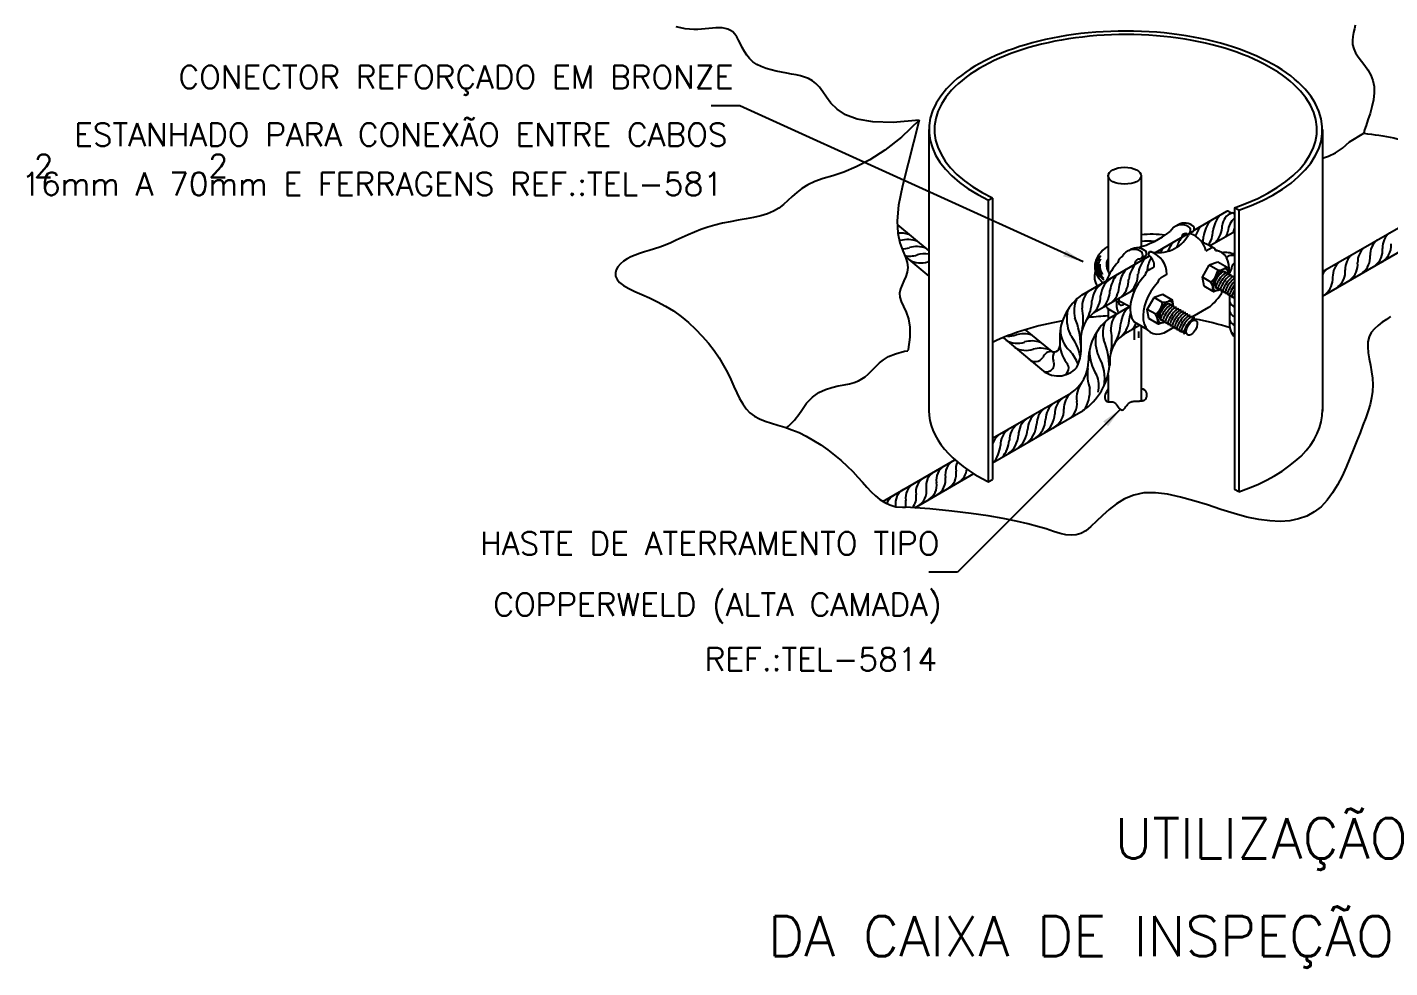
# Model space of a CAD drawing. Header units: millimetres. Extents: x -4972.4 to -4953.6, y -4734.8 to -4717.8.
# Drawn here: x -4971.75 to -4959.9, y -4734.82 to -4726.63 of the extents above; entities that cross this region are included whole.
import ezdxf
from ezdxf.enums import TextEntityAlignment as Align

# ---------------------------------------------------------------- set-up
doc = ezdxf.new("R2010")
doc.units = ezdxf.units.MM
doc.header["$LTSCALE"] = 10
doc.layers.add('Termotécnica', color=7, linetype='Continuous')
doc.styles.add('r140', font='romans.shx')
doc.styles.add('r80', font='romans.shx')

msp = doc.modelspace()

# ---------------------------------------------------------------- linework, layer by layer
at = {"layer": 'Termotécnica', "color": 2}
for p, q in [((-4965.548, -4727.317), (-4965.798, -4727.317)), ((-4962.562, -4728.674), (-4965.548, -4727.317)), ((-4963.905, -4727.524), (-4963.905, -4729.975)), ((-4960.482, -4727.524), (-4960.482, -4729.975)), ((-4960.482, -4728.759), (-4958.791, -4727.783)), ((-4962.346, -4727.921), (-4962.346, -4728.757)), ((-4962.059, -4727.921), (-4962.059, -4728.543)), ((-4963.905, -4728.188), (-4963.905, -4729.972)), ((-4963.388, -4728.139), (-4963.351, -4728.118)), ((-4963.388, -4728.139), (-4963.388, -4730.588)), ((-4963.351, -4728.119), (-4963.351, -4730.567)), ((-4960.482, -4728.972), (-4958.999, -4728.116)), ((-4961.597, -4728.398), (-4961.313, -4728.234)), ((-4961.246, -4728.205), (-4961.246, -4730.655)), ((-4961.209, -4728.226), (-4961.246, -4728.205)), ((-4961.209, -4728.226), (-4961.209, -4730.677)), ((-4964.178, -4728.353), (-4963.905, -4728.578)), ((-4961.464, -4728.535), (-4961.246, -4728.409)), ((-4961.934, -4728.593), (-4961.657, -4728.433)), ((-4964.113, -4728.624), (-4963.905, -4728.798)), ((-4962.57, -4728.96), (-4961.987, -4728.623)), ((-4961.526, -4728.808), (-4961.466, -4728.703)), ((-4961.391, -4728.677), (-4961.466, -4728.703)), ((-4961.392, -4728.746), (-4961.466, -4728.703)), ((-4961.311, -4728.723), (-4961.391, -4728.677)), ((-4961.331, -4728.76), (-4961.333, -4728.777)), ((-4961.331, -4728.76), (-4961.333, -4728.777)), ((-4961.311, -4728.77), (-4961.313, -4728.788)), ((-4961.296, -4728.78), (-4961.305, -4728.731)), ((-4961.291, -4728.782), (-4961.294, -4728.8)), ((-4962.444, -4729.101), (-4962.106, -4728.905)), ((-4961.452, -4728.85), (-4961.526, -4728.808)), ((-4961.511, -4728.886), (-4961.526, -4728.808)), ((-4961.432, -4728.932), (-4961.511, -4728.886)), ((-4961.415, -4728.888), (-4961.407, -4728.883)), ((-4961.415, -4728.888), (-4961.407, -4728.883)), ((-4961.405, -4728.905), (-4961.387, -4728.894)), ((-4961.271, -4728.793), (-4961.273, -4728.809)), ((-4961.25, -4728.805), (-4961.252, -4728.821)), ((-4962.153, -4729.066), (-4962.254, -4729.013)), ((-4962.006, -4729.089), (-4961.946, -4728.984)), ((-4961.87, -4728.958), (-4961.946, -4728.984)), ((-4961.872, -4729.027), (-4961.946, -4728.984)), ((-4961.791, -4729.004), (-4961.87, -4728.958)), ((-4961.776, -4729.06), (-4961.785, -4729.012)), ((-4961.368, -4728.914), (-4961.422, -4728.933)), ((-4961.385, -4728.916), (-4961.367, -4728.906)), ((-4961.365, -4728.927), (-4961.347, -4728.917)), ((-4961.344, -4728.939), (-4961.326, -4728.929)), ((-4961.324, -4728.951), (-4961.307, -4728.941)), ((-4961.304, -4728.963), (-4961.287, -4728.952)), ((-4961.29, -4728.954), (-4961.29, -4729.228)), ((-4961.285, -4728.974), (-4961.267, -4728.964)), ((-4961.265, -4728.985), (-4961.247, -4728.975)), ((-4962.346, -4729.083), (-4962.346, -4729.174)), ((-4962.32, -4729.155), (-4962.161, -4729.062)), ((-4961.932, -4729.131), (-4962.006, -4729.089)), ((-4961.991, -4729.167), (-4962.006, -4729.089)), ((-4961.811, -4729.041), (-4961.813, -4729.058)), ((-4961.791, -4729.051), (-4961.793, -4729.069)), ((-4961.771, -4729.063), (-4961.773, -4729.08)), ((-4961.751, -4729.074), (-4961.753, -4729.09)), ((-4961.73, -4729.086), (-4961.732, -4729.102)), ((-4961.711, -4729.098), (-4961.713, -4729.114)), ((-4961.691, -4729.109), (-4961.693, -4729.125)), ((-4961.671, -4729.121), (-4961.673, -4729.137)), ((-4961.651, -4729.132), (-4961.653, -4729.148)), ((-4962.194, -4729.295), (-4962.072, -4729.225)), ((-4962.059, -4729.232), (-4962.059, -4729.884)), ((-4961.912, -4729.213), (-4961.991, -4729.167)), ((-4961.848, -4729.195), (-4961.902, -4729.214)), ((-4961.895, -4729.169), (-4961.887, -4729.164)), ((-4961.885, -4729.185), (-4961.867, -4729.175)), ((-4961.865, -4729.197), (-4961.847, -4729.187)), ((-4961.845, -4729.208), (-4961.827, -4729.198)), ((-4961.823, -4729.22), (-4961.806, -4729.21)), ((-4961.804, -4729.232), (-4961.786, -4729.222)), ((-4961.784, -4729.243), (-4961.766, -4729.233)), ((-4961.764, -4729.255), (-4961.747, -4729.245)), ((-4961.745, -4729.266), (-4961.727, -4729.256)), ((-4961.632, -4729.143), (-4961.634, -4729.16)), ((-4961.612, -4729.154), (-4961.614, -4729.171)), ((-4961.59, -4729.166), (-4961.592, -4729.182)), ((-4963.257, -4729.336), (-4962.907, -4729.627)), ((-4963.066, -4729.267), (-4962.851, -4729.443)), ((-4962.767, -4729.333), (-4962.767, -4729.407)), ((-4962.582, -4729.314), (-4962.582, -4729.38)), ((-4961.725, -4729.278), (-4961.708, -4729.268)), ((-4961.706, -4729.289), (-4961.688, -4729.279)), ((-4961.684, -4729.3), (-4961.666, -4729.29)), ((-4962.582, -4729.38), (-4962.582, -4729.461)), ((-4962.517, -4729.528), (-4962.517, -4729.537)), ((-4962.332, -4729.508), (-4962.332, -4729.575)), ((-4962.346, -4729.658), (-4962.346, -4729.892)), ((-4963.351, -4730.21), (-4962.67, -4729.817)), ((-4962.239, -4729.957), (-4963.657, -4731.375)), ((-4963.351, -4730.424), (-4962.564, -4729.969)), ((-4964.305, -4730.759), (-4963.678, -4730.397)), ((-4964.027, -4730.814), (-4963.513, -4730.517)), ((-4963.388, -4730.588), (-4963.351, -4730.567)), ((-4961.209, -4730.677), (-4961.246, -4730.655)), ((-4963.657, -4731.375), (-4963.904, -4731.375))]:
    msp.add_line(p, q, dxfattribs=at)
at = {"layer": 'Termotécnica', "color": 3}
for p, q in [((-4961.644, -4728.43), (-4961.599, -4728.404)), ((-4961.522, -4728.515), (-4961.514, -4728.511)), ((-4961.436, -4728.551), (-4961.495, -4728.517)), ((-4962.059, -4728.645), (-4962.014, -4728.62)), ((-4961.495, -4728.578), (-4961.443, -4728.551)), ((-4961.37, -4728.588), (-4961.414, -4728.571)), ((-4961.987, -4728.742), (-4961.944, -4728.717)), ((-4961.875, -4728.806), (-4961.835, -4728.783)), ((-4961.292, -4728.798), (-4961.293, -4728.796)), ((-4962.272, -4729.126), (-4962.35, -4729.081)), ((-4961.772, -4729.079), (-4961.773, -4729.077)), ((-4961.616, -4729.153), (-4961.47, -4729.07)), ((-4962.005, -4729.263), (-4962.117, -4729.199)), ((-4961.857, -4729.291), (-4961.767, -4729.24))]:
    msp.add_line(p, q, dxfattribs=at)
at = {"layer": 'Termotécnica', "color": 1}
for p, q in [((-4962.118, -4729.251), (-4962.118, -4729.352)), ((-4962.081, -4729.281), (-4962.081, -4729.337))]:
    msp.add_line(p, q, dxfattribs=at)
at = {"layer": 'Termotécnica', "color": 2}
for points in [[(-4963.989, -4727.443), (-4964.216, -4727.461), (-4964.393, -4727.456), (-4964.529, -4727.432), (-4964.63, -4727.394), (-4964.703, -4727.346), (-4964.756, -4727.294), (-4964.794, -4727.241), (-4964.826, -4727.194), (-4964.856, -4727.154), (-4964.887, -4727.123), (-4964.918, -4727.099), (-4964.951, -4727.08), (-4964.985, -4727.067), (-4965.02, -4727.056), (-4965.058, -4727.048), (-4965.099, -4727.041), (-4965.141, -4727.033), (-4965.186, -4727.025), (-4965.232, -4727.016), (-4965.277, -4727.005), (-4965.321, -4726.992), (-4965.363, -4726.976), (-4965.401, -4726.956), (-4965.435, -4726.933), (-4965.464, -4726.905), (-4965.488, -4726.875), (-4965.509, -4726.843), (-4965.527, -4726.809), (-4965.543, -4726.777), (-4965.559, -4726.745), (-4965.575, -4726.717), (-4965.592, -4726.693), (-4965.61, -4726.674), (-4965.631, -4726.66), (-4965.653, -4726.649), (-4965.677, -4726.643), (-4965.702, -4726.639), (-4965.729, -4726.638), (-4965.757, -4726.639), (-4965.787, -4726.641), (-4965.817, -4726.644), (-4965.849, -4726.647), (-4965.881, -4726.65), (-4965.915, -4726.652), (-4965.95, -4726.652), (-4965.986, -4726.651), (-4966.023, -4726.647), (-4966.062, -4726.639), (-4966.101, -4726.628)], [(-4960.197, -4726.614), (-4960.204, -4726.646), (-4960.212, -4726.679), (-4960.218, -4726.714), (-4960.221, -4726.749), (-4960.219, -4726.784), (-4960.21, -4726.82), (-4960.193, -4726.855), (-4960.17, -4726.89), (-4960.143, -4726.927), (-4960.114, -4726.965), (-4960.086, -4727.005), (-4960.061, -4727.049), (-4960.043, -4727.096), (-4960.032, -4727.148), (-4960.031, -4727.205), (-4960.038, -4727.264), (-4960.051, -4727.325), (-4960.068, -4727.383), (-4960.086, -4727.438), (-4960.102, -4727.487), (-4960.116, -4727.527), (-4960.123, -4727.556)], [(-4963.989, -4727.443), (-4964.144, -4727.59), (-4964.287, -4727.703), (-4964.418, -4727.787), (-4964.537, -4727.849), (-4964.645, -4727.893), (-4964.741, -4727.925), (-4964.825, -4727.95), (-4964.897, -4727.975), (-4964.958, -4728.004), (-4965.01, -4728.036), (-4965.054, -4728.071), (-4965.094, -4728.106), (-4965.132, -4728.141), (-4965.17, -4728.175), (-4965.21, -4728.206), (-4965.256, -4728.233), (-4965.308, -4728.256), (-4965.366, -4728.274), (-4965.429, -4728.288), (-4965.495, -4728.301), (-4965.563, -4728.313), (-4965.632, -4728.325), (-4965.7, -4728.338), (-4965.766, -4728.354), (-4965.828, -4728.372), (-4965.888, -4728.393), (-4965.944, -4728.416), (-4965.999, -4728.439), (-4966.051, -4728.463), (-4966.101, -4728.486), (-4966.15, -4728.508), (-4966.198, -4728.528), (-4966.245, -4728.546), (-4966.291, -4728.561), (-4966.336, -4728.575), (-4966.379, -4728.588), (-4966.421, -4728.601), (-4966.46, -4728.615), (-4966.496, -4728.631), (-4966.53, -4728.649), (-4966.561, -4728.669), (-4966.588, -4728.692), (-4966.609, -4728.717), (-4966.624, -4728.744), (-4966.631, -4728.771), (-4966.629, -4728.799), (-4966.617, -4728.827), (-4966.594, -4728.854), (-4966.56, -4728.88), (-4966.514, -4728.905), (-4966.461, -4728.932), (-4966.4, -4728.959), (-4966.334, -4728.989), (-4966.266, -4729.023), (-4966.196, -4729.06), (-4966.126, -4729.102), (-4966.059, -4729.15), (-4965.995, -4729.203), (-4965.933, -4729.26), (-4965.876, -4729.32), (-4965.822, -4729.383), (-4965.773, -4729.447), (-4965.729, -4729.511), (-4965.69, -4729.575), (-4965.657, -4729.638), (-4965.628, -4729.699), (-4965.601, -4729.758), (-4965.576, -4729.813), (-4965.551, -4729.864), (-4965.524, -4729.911), (-4965.495, -4729.952), (-4965.461, -4729.987), (-4965.421, -4730.016), (-4965.377, -4730.04), (-4965.327, -4730.06), (-4965.274, -4730.077), (-4965.218, -4730.095), (-4965.158, -4730.114), (-4965.097, -4730.135), (-4965.034, -4730.16), (-4964.971, -4730.191), (-4964.908, -4730.228), (-4964.845, -4730.268), (-4964.784, -4730.311), (-4964.724, -4730.357), (-4964.668, -4730.404), (-4964.615, -4730.452), (-4964.566, -4730.5), (-4964.522, -4730.547), (-4964.482, -4730.592), (-4964.444, -4730.635), (-4964.407, -4730.675), (-4964.37, -4730.711), (-4964.331, -4730.743), (-4964.289, -4730.769), (-4964.243, -4730.79), (-4964.192, -4730.805), (-4964.135, -4730.81), (-4964.107, -4730.808)], [(-4963.989, -4727.443), (-4964.133, -4728.014), (-4964.169, -4728.181), (-4964.18, -4728.317), (-4964.174, -4728.425), (-4964.156, -4728.51), (-4964.132, -4728.578), (-4964.109, -4728.633), (-4964.093, -4728.68), (-4964.089, -4728.723), (-4964.094, -4728.764), (-4964.106, -4728.802), (-4964.122, -4728.839), (-4964.138, -4728.875), (-4964.151, -4728.91), (-4964.159, -4728.946), (-4964.157, -4728.982), (-4964.145, -4729.02), (-4964.125, -4729.062), (-4964.103, -4729.112), (-4964.083, -4729.171), (-4964.07, -4729.243), (-4964.07, -4729.33), (-4964.086, -4729.436), (-4964.089, -4729.448)], [(-4960.482, -4727.773), (-4960.429, -4727.755), (-4960.369, -4727.726), (-4960.308, -4727.685), (-4960.245, -4727.629), (-4960.123, -4727.556)], [(-4959.891, -4729.149), (-4959.926, -4729.175), (-4959.962, -4729.2), (-4959.998, -4729.228), (-4960.03, -4729.257), (-4960.057, -4729.29), (-4960.076, -4729.327), (-4960.086, -4729.369), (-4960.087, -4729.415), (-4960.083, -4729.466), (-4960.075, -4729.519), (-4960.065, -4729.574), (-4960.055, -4729.631), (-4960.047, -4729.688), (-4960.044, -4729.745), (-4960.046, -4729.802), (-4960.054, -4729.858), (-4960.067, -4729.915), (-4960.084, -4729.972), (-4960.105, -4730.032), (-4960.129, -4730.095), (-4960.155, -4730.161), (-4960.183, -4730.231), (-4960.212, -4730.305), (-4960.243, -4730.383), (-4960.275, -4730.462), (-4960.311, -4730.539), (-4960.35, -4730.615), (-4960.393, -4730.685), (-4960.441, -4730.749), (-4960.494, -4730.805), (-4960.553, -4730.85), (-4960.618, -4730.886), (-4960.689, -4730.911), (-4960.766, -4730.927), (-4960.849, -4730.933), (-4960.939, -4730.929), (-4961.036, -4730.917), (-4961.14, -4730.895), (-4961.25, -4730.864), (-4961.364, -4730.828), (-4961.482, -4730.79), (-4961.6, -4730.753), (-4961.716, -4730.721), (-4961.829, -4730.697), (-4961.935, -4730.683), (-4962.034, -4730.685), (-4962.122, -4730.704), (-4962.202, -4730.737), (-4962.273, -4730.78), (-4962.337, -4730.829), (-4962.395, -4730.881), (-4962.448, -4730.932), (-4962.496, -4730.978), (-4962.54, -4731.014), (-4962.583, -4731.038), (-4962.625, -4731.051), (-4962.668, -4731.054), (-4962.713, -4731.049), (-4962.764, -4731.037), (-4962.82, -4731.02), (-4962.885, -4730.999), (-4962.959, -4730.976), (-4963.045, -4730.953), (-4963.144, -4730.93), (-4963.258, -4730.907), (-4963.389, -4730.885), (-4963.537, -4730.863), (-4963.705, -4730.843), (-4963.895, -4730.825), (-4964.107, -4730.808)], [(-4965.015, -4729.974), (-4964.968, -4729.904), (-4964.916, -4729.851), (-4964.861, -4729.812), (-4964.804, -4729.785), (-4964.748, -4729.767), (-4964.693, -4729.754), (-4964.641, -4729.745), (-4964.594, -4729.735), (-4964.553, -4729.724), (-4964.518, -4729.709), (-4964.487, -4729.693), (-4964.459, -4729.674), (-4964.433, -4729.653), (-4964.409, -4729.63), (-4964.385, -4729.606), (-4964.36, -4729.58), (-4964.333, -4729.553), (-4964.299, -4729.526), (-4964.255, -4729.499), (-4964.195, -4729.475), (-4964.116, -4729.453), (-4964.089, -4729.448)], [(-4962.346, -4729.781), (-4962.361, -4729.805), (-4962.37, -4729.826), (-4962.374, -4729.843), (-4962.374, -4729.858), (-4962.372, -4729.87), (-4962.367, -4729.879), (-4962.36, -4729.886), (-4962.353, -4729.89), (-4962.345, -4729.892), (-4962.338, -4729.893), (-4962.33, -4729.893), (-4962.322, -4729.892), (-4962.314, -4729.892), (-4962.306, -4729.893), (-4962.298, -4729.896), (-4962.29, -4729.9), (-4962.282, -4729.907), (-4962.273, -4729.916), (-4962.265, -4729.927), (-4962.257, -4729.937), (-4962.249, -4729.947), (-4962.241, -4729.955), (-4962.233, -4729.961), (-4962.226, -4729.964), (-4962.219, -4729.963), (-4962.212, -4729.959), (-4962.205, -4729.952), (-4962.198, -4729.944), (-4962.191, -4729.934), (-4962.183, -4729.924), (-4962.176, -4729.915), (-4962.167, -4729.906), (-4962.159, -4729.9), (-4962.15, -4729.895), (-4962.14, -4729.891), (-4962.131, -4729.889), (-4962.121, -4729.887), (-4962.112, -4729.886), (-4962.103, -4729.886), (-4962.095, -4729.886), (-4962.088, -4729.886), (-4962.081, -4729.886), (-4962.075, -4729.886), (-4962.069, -4729.885), (-4962.064, -4729.885), (-4962.059, -4729.884), (-4962.054, -4729.884), (-4962.049, -4729.883), (-4962.044, -4729.882), (-4962.038, -4729.881), (-4962.033, -4729.879), (-4962.029, -4729.877), (-4962.024, -4729.873), (-4962.02, -4729.868), (-4962.016, -4729.862), (-4962.012, -4729.854), (-4962.01, -4729.844), (-4962.008, -4729.833), (-4962.009, -4729.822), (-4962.011, -4729.81), (-4962.017, -4729.8), (-4962.027, -4729.79), (-4962.04, -4729.783), (-4962.059, -4729.778)]]:
    msp.add_lwpolyline(points, dxfattribs=at)
at = {"layer": 'Termotécnica', "color": 1}
for centre, radius, start, end in [((-4961.164, -4728.444), 0.273, 140.3338, 172.1975), ((-4961.226, -4728.37), 0.128, 109.4114, 175.2089), ((-4961.145, -4728.417), 0.159, 129.5501, 177.3806), ((-4964.156, -4728.662), 0.238, 70.9115, 94.3853), ((-4961.408, -4728.584), 0.273, 142.7186, 146.0531), ((-4961.327, -4728.537), 0.273, 140.3338, 161.6294), ((-4961.246, -4728.491), 0.273, 140.3338, 172.1975), ((-4961.639, -4728.408), 0.204, 323.778, 0.5413), ((-4961.558, -4728.361), 0.204, 315.6033, 0.5413), ((-4961.379, -4728.402), 0.0755, 316.4338, 354.2441), ((-4961.093, -4728.446), 0.168, 155.7049, 169.6166), ((-4959.787, -4728.553), 0.172, 129.9077, 181.4872), ((-4964.214, -4728.311), 0.189, 286.6179, 289.537), ((-4964.087, -4728.719), 0.238, 70.9115, 105.5058), ((-4964.01, -4728.78), 0.238, 70.9115, 105.5058), ((-4961.571, -4728.678), 0.273, 140.3338, 159.4025), ((-4961.49, -4728.631), 0.273, 140.3338, 162.2116), ((-4961.72, -4728.455), 0.204, 343.9194, 0.5413), ((-4961.971, -4728.085), 0.64, 315.6891, 315.72), ((-4960.004, -4728.678), 0.172, 129.9077, 181.4872), ((-4959.896, -4728.616), 0.172, 129.9077, 181.4872), ((-4960.052, -4728.532), 0.168, 295.3034, 5.0054), ((-4964.137, -4728.373), 0.189, 269.5915, 289.537), ((-4964.071, -4728.436), 0.189, 256.6463, 289.537), ((-4963.978, -4728.495), 0.189, 239.3838, 289.537), ((-4963.944, -4728.843), 0.238, 80.3385, 105.5058), ((-4962.309, -4728.715), 0.137, 136.5351, 237.755), ((-4962.302, -4728.717), 0.13, 147.6873, 229.4287), ((-4961.815, -4728.819), 0.273, 140.3338, 172.1975), ((-4961.734, -4728.772), 0.273, 150.4468, 172.1975), ((-4961.734, -4728.772), 0.273, 140.3338, 140.7607), ((-4961.652, -4728.725), 0.273, 140.3338, 151.0669), ((-4961.263, -4728.709), 0.0911, 79.1118, 126.2672), ((-4960.113, -4728.741), 0.172, 129.9077, 181.4872), ((-4960.234, -4728.635), 0.168, 308.4295, 5.0054), ((-4960.126, -4728.572), 0.168, 308.4295, 5.0054), ((-4963.851, -4728.903), 0.238, 103.085, 105.5058), ((-4962.304, -4728.714), 0.114, 170.4215, 217.651), ((-4962.059, -4728.96), 0.273, 140.3338, 172.1975), ((-4961.978, -4728.913), 0.273, 140.3338, 172.1975), ((-4961.896, -4728.866), 0.273, 140.3338, 172.1975), ((-4962.29, -4728.784), 0.204, 315.6033, 0.5413), ((-4962.208, -4728.737), 0.204, 354.8652, 0.5413), ((-4961.513, -4728.711), 0.16, 4.4987, 4.7911), ((-4961.367, -4728.708), 0.1, 314.7641, 359.3876), ((-4961.211, -4728.733), 0.0603, 125.1303, 156.0425), ((-4960.33, -4728.866), 0.172, 129.9077, 152.4602), ((-4960.221, -4728.804), 0.172, 129.9077, 181.4872), ((-4960.451, -4728.76), 0.168, 308.4295, 5.0054), ((-4960.343, -4728.697), 0.168, 308.4295, 5.0054), ((-4962.276, -4729.034), 0.211, 120.5962, 174.5869), ((-4962.201, -4728.99), 0.211, 120.5962, 174.5869), ((-4962.452, -4728.878), 0.204, 315.6033, 0.5413), ((-4962.371, -4728.831), 0.204, 315.6033, 0.5413), ((-4960.56, -4728.823), 0.168, 308.4295, 5.0054), ((-4962.387, -4729.101), 0.255, 157.106, 194.0724), ((-4962.382, -4729.064), 0.19, 134.5337, 184.4776), ((-4962.88, -4728.996), 0.394, 331.7176, 357.3533), ((-4962.615, -4728.972), 0.204, 311.4382, 0.5413), ((-4962.534, -4728.925), 0.204, 315.6033, 0.5413), ((-4961.209, -4728.984), 0.0901, 205.2803, 245.4425), ((-4962.369, -4729.167), 0.337, 168.1688, 203.8927), ((-4963.001, -4729.17), 0.439, 348.4029, 12.0806), ((-4962.132, -4729.258), 0.19, 134.5337, 184.4776), ((-4962.026, -4729.228), 0.211, 128.6674, 174.5869), ((-4961.951, -4729.185), 0.211, 161.264, 174.5869), ((-4961.209, -4729.069), 0.0901, 205.2803, 245.4425), ((-4963.236, -4729.413), 0.652, 1.1312, 22.547), ((-4962.137, -4729.295), 0.255, 157.106, 194.0724), ((-4962.63, -4729.19), 0.394, 331.7176, 357.3533), ((-4962.365, -4729.167), 0.204, 311.4382, 0.5413), ((-4962.284, -4729.12), 0.204, 315.6033, 334.1004), ((-4961.209, -4729.144), 0.0901, 205.2803, 245.4425), ((-4963.135, -4729.194), 0.189, 239.3838, 289.537), ((-4963.21, -4729.131), 0.189, 267.0783, 289.537), ((-4963.083, -4729.539), 0.238, 72.2457, 105.5058), ((-4963.009, -4729.601), 0.238, 71.5887, 105.5058), ((-4962.509, -4729.263), 0.252, 179.8005, 227.833), ((-4963.065, -4729.602), 0.489, 12.0605, 37.579), ((-4962.119, -4729.362), 0.337, 168.1688, 203.8927), ((-4962.986, -4729.607), 0.652, 1.1312, 22.547), ((-4962.751, -4729.365), 0.439, 348.4029, 12.0806), ((-4961.202, -4729.21), 0.105, 226.0713, 245.2457), ((-4963.061, -4729.256), 0.189, 239.3838, 289.537), ((-4962.934, -4729.664), 0.238, 70.9115, 105.5058), ((-4962.841, -4729.53), 0.0751, 82.9283, 161.556), ((-4962.755, -4729.508), 0.073, 135.9945, 204.32), ((-4962.47, -4729.373), 0.298, 186.2938, 220.2861), ((-4962.945, -4729.696), 0.363, 21.3546, 42.7394), ((-4962.088, -4729.439), 0.42, 180.4363, 211.4147), ((-4962.98, -4729.46), 0.0821, 228.2412, 325.5814), ((-4962.88, -4729.566), 0.0648, 224.117, 25.519), ((-4962.754, -4729.6), 0.0654, 275.5354, 31.1943), ((-4962.124, -4729.649), 0.402, 173.2136, 198.6387), ((-4962.747, -4729.688), 0.372, 349.5903, 30.7452), ((-4962.379, -4729.864), 0.241, 144.0863, 186.1202), ((-4962.642, -4729.753), 0.217, 345.1597, 25.8563), ((-4962.547, -4729.953), 0.184, 133.5564, 180.6077), ((-4962.8, -4729.796), 0.296, 325.2855, 3.5931), ((-4962.79, -4730.09), 0.178, 127.481, 180.3561), ((-4962.711, -4730.045), 0.178, 127.481, 180.3561), ((-4962.899, -4729.969), 0.168, 295.3034, 5.0054), ((-4962.632, -4729.999), 0.178, 127.481, 180.3561), ((-4962.767, -4729.913), 0.151, 299.1462, 8.7623), ((-4963.026, -4730.227), 0.178, 127.481, 180.3561), ((-4962.947, -4730.181), 0.178, 127.481, 180.3561), ((-4962.868, -4730.136), 0.178, 127.481, 180.3561), ((-4963.109, -4730.032), 0.22, 307.5154, 356.3295), ((-4963.03, -4729.986), 0.22, 307.5154, 356.3295), ((-4963.184, -4730.318), 0.178, 127.481, 159.884), ((-4963.105, -4730.272), 0.178, 127.481, 180.3561), ((-4963.346, -4730.168), 0.22, 307.5154, 356.3295), ((-4963.267, -4730.123), 0.22, 307.5154, 356.3295), ((-4963.188, -4730.077), 0.22, 307.5154, 356.3295), ((-4963.537, -4730.253), 0.255, 318.8608, 355.3664), ((-4963.478, -4730.201), 0.274, 320.8648, 354.299), ((-4963.621, -4730.527), 0.141, 120.4628, 189.8076), ((-4963.539, -4730.473), 0.131, 154.0065, 190.4593), ((-4963.877, -4730.674), 0.141, 120.4628, 189.8076), ((-4963.788, -4730.623), 0.141, 120.4628, 189.8076), ((-4963.699, -4730.572), 0.141, 120.4628, 189.8076), ((-4963.909, -4730.572), 0.15, 301.6772, 8.1981), ((-4963.816, -4730.518), 0.15, 301.6772, 8.1981), ((-4963.724, -4730.464), 0.15, 301.6772, 355.2892), ((-4964.055, -4730.777), 0.141, 120.4628, 189.8076), ((-4963.966, -4730.726), 0.141, 120.4628, 189.8076), ((-4964.075, -4730.669), 0.15, 301.6772, 8.1981), ((-4963.986, -4730.617), 0.15, 301.6772, 8.1981), ((-4964.142, -4730.832), 0.141, 120.4628, 157.0591), ((-4964.343, -4730.823), 0.15, 6.9201, 8.1981), ((-4964.254, -4730.771), 0.15, 345.8753, 8.1981), ((-4964.164, -4730.72), 0.15, 321.8378, 8.1981)]:
    msp.add_arc(centre, radius, start, end, dxfattribs=at)
at = {"layer": 'Termotécnica', "color": 2}
for centre, radius, start, end in [((-4961.266, -4728.272), 0.0228, 31.1811, 96.7345), ((-4961.324, -4728.765), 0.172, 63.0372, 100.6487), ((-4962.302, -4728.76), 0.0526, 148.1121, 163.0092), ((-4961.552, -4728.723), 0.161, 307.9969, 352.0248), ((-4961.382, -4728.653), 0.0931, 263.8108, 314.501), ((-4961.317, -4728.733), 0.0121, 10.8846, 60), ((-4961.528, -4728.905), 0.0934, 345.5818, 36.1065), ((-4962.304, -4729.338), 0.463, 125.1122, 179.3553), ((-4961.862, -4728.934), 0.0931, 263.8108, 314.501), ((-4961.797, -4729.014), 0.0121, 10.8846, 60), ((-4961.426, -4728.921), 0.0121, 240, 289.1165), ((-4962.303, -4729.343), 0.28, 120.2419, 174.0247), ((-4962.031, -4729.004), 0.161, 307.9969, 352.0248), ((-4962.008, -4729.186), 0.0934, 345.5818, 36.1065), ((-4962.054, -4729.533), 0.463, 125.1122, 179.3553), ((-4961.902, -4735.679), 6.549, 93.8941, 95.3558), ((-4961.906, -4729.202), 0.0121, 240, 289.1165), ((-4961.089, -4729.207), 0.202, 186.0065, 205.0729), ((-4962.053, -4729.538), 0.28, 120.2419, 174.0247), ((-4961.118, -4729.199), 0.181, 211.2469, 224.7056), ((-4962.816, -4729.409), 0.049, 224.6861, 3.1132), ((-4962.928, -4729.434), 0.347, 332.247, 355.4635), ((-4962.781, -4729.452), 0.215, 226.1231, 318.138), ((-4962.85, -4729.536), 0.333, 302.6568, 0.1004), ((-4962.868, -4729.525), 0.538, 304.3708, 354.6562), ((-4965.576, -4729.605), 0.672, 310.1073, 326.638)]:
    msp.add_arc(centre, radius, start, end, dxfattribs=at)
at = {"layer": 'Termotécnica', "color": 3}
for centre, radius, start, end in [((-4962.285, -4727.798), 0.778, 284.2633, 308.0315), ((-4961.706, -4728.466), 0.114, 58.1641, 151.2602), ((-4961.68, -4728.451), 0.114, 56.1373, 128.18), ((-4961.674, -4728.462), 0.0333, 52.7096, 180.1788), ((-4961.666, -4728.4), 0.0374, 289.3874, 63.1801), ((-4961.63, -4728.453), 0.0216, 76.7509, 156.2739), ((-4961.634, -4728.39), 0.0381, 338.0473, 62.4737), ((-4961.908, -4728.296), 0.298, 256.6787, 330.077), ((-4961.697, -4728.627), 0.208, 13.7323, 69.7684), ((-4961.51, -4728.531), 0.0205, 42.1769, 99.564), ((-4962.121, -4728.681), 0.114, 58.0351, 150.5007), ((-4962.095, -4728.667), 0.114, 56.1373, 128.18), ((-4962.075, -4728.688), 0.0376, 81.3979, 190.8381), ((-4962.082, -4728.615), 0.0374, 289.3874, 63.1801), ((-4962.049, -4728.605), 0.0381, 338.0473, 62.4737), ((-4961.975, -4728.606), 0.0207, 120.7879, 237.7847), ((-4962.056, -4728.71), 0.112, 356.4762, 51.1261), ((-4961.978, -4728.599), 0.013, 58.8415, 123.3991), ((-4962.043, -4728.783), 0.208, 359.9485, 69.7684), ((-4961.441, -4728.579), 0.0282, 0.3231, 93.933)]:
    msp.add_arc(centre, radius, start, end, dxfattribs=at)
at = {"layer": 'Termotécnica', "color": 2}
for centre, major_axis, ratio, start_param, end_param in [((-4962.193, -4727.524), (1.711, 0), 0.501311, -0.958185, 3.93977), ((-4962.193, -4727.524), (-1.663, 0), 0.497502, 2.176465, 7.083412), ((-4961.294, -4728.267), (-0.019, 0.0329), 0.527096, -1.475297, 0), ((-4961.979, -4728.708), (0.483, 0.012), 0.564918, 2.420809, 3.674711), ((-4961.979, -4728.708), (0.484, 0.012), 0.564445, 1.288538, 1.723213), ((-4962.005, -4728.696), (0.356, 0.009), 0.564445, 1.384591, 1.707672), ((-4962.005, -4728.696), (0.356, 0.009), 0.564445, 2.838068, 3.527351), ((-4961.981, -4728.794), (0.484, 0.012), 0.564445, 2.959952, 3.438178), ((-4961.367, -4728.83), (0.0524, 0.0907), 0.500279, -0.730329, 3.98981), ((-4961.367, -4728.83), (0.0393, 0.0681), 0.500279, -0.280061, 3.087016), ((-4961.847, -4729.111), (0.0524, 0.0907), 0.500279, -0.730329, 3.98981), ((-4961.847, -4729.111), (0.0393, 0.0681), 0.500279, -0.280061, 3.087016), ((-4962.193, -4729.969), (-1.663, 0), 0.497502, -1.234721, -0.801137), ((-4962.193, -4729.975), (-1.711, 0), 0.501311, 4.153143, 4.353188), ((-4962.193, -4729.969), (-1.711, 0), 0.504621, -0.00155, 0.798309), ((-4962.193, -4729.975), (1.711, 0), 0.501311, -0.958183, 0.017067)]:
    msp.add_ellipse(centre, major_axis=major_axis, ratio=ratio, start_param=start_param, end_param=end_param, dxfattribs=at)
for centre, major_axis, ratio in [((-4962.202, -4727.925), (0.144, 0), 0.509483), ((-4961.618, -4729.247), (-0.0363, -0.0629), 0.500279)]:
    msp.add_ellipse(centre, major_axis=major_axis, ratio=ratio, dxfattribs=at)
at = {"layer": 'Termotécnica', "color": 3}
for centre, major_axis, ratio, start_param, end_param in [((-4962.222, -4728.672), (0.0271, 0.047), 0.61415, 0.696687, 2.049591), ((-4961.506, -4728.847), (0.147, 0.254), 0.605501, -0.97254, 0.306765), ((-4962.174, -4728.856), (0.146, 0.252), 0.605501, 1.180363, 1.83973), ((-4961.989, -4728.788), (0.0271, 0.047), 0.61415, 0.696687, 2.009837), ((-4961.942, -4728.972), (0.146, 0.252), 0.605501, 1.175884, 2.925575), ((-4961.831, -4729.036), (0.146, 0.252), 0.605501, 1.175884, 3.777677), ((-4961.878, -4728.853), (0.0271, 0.047), 0.61415, 0.688811, 2.009837), ((-4962.063, -4728.919), (0.146, 0.252), 0.605501, 2.219256, 2.740744), ((-4962.203, -4728.982), (0.0393, 0.0681), 0.500279, 1.92969, 4.015364), ((-4961.507, -4728.847), (0.147, 0.254), 0.605501, 4.057273, 4.750279), ((-4962.175, -4728.854), (0.146, 0.252), 0.605501, 2.766777, 2.925575)]:
    msp.add_ellipse(centre, major_axis=major_axis, ratio=ratio, start_param=start_param, end_param=end_param, dxfattribs=at)
at = {"layer": 'Termotécnica', "color": 1}
for centre, major_axis, ratio, start_param, end_param in [((-4961.378, -4728.825), (0.0469, 0.0678), 0.279135, 0.511842, 2.028387), ((-4961.378, -4728.825), (0.0469, 0.0678), 0.279135, 0.511842, 2.028387), ((-4961.358, -4728.838), (0.0471, 0.0677), 0.281547, 0.017275, 3.141593), ((-4961.338, -4728.848), (0.0471, 0.0677), 0.281547, 0.017275, 3.141593), ((-4961.318, -4728.86), (0.0471, 0.0677), 0.281547, 0.017275, 3.141593), ((-4961.297, -4728.872), (0.0471, 0.0677), 0.281547, 0.017275, 3.141593), ((-4961.277, -4728.883), (0.0469, 0.0678), 0.284095, 0.526495, 3.133024), ((-4961.257, -4728.895), (0.0469, 0.0678), 0.284095, 0.970671, 3.133024), ((-4961.238, -4728.906), (0.0469, 0.0678), 0.284095, 1.357319, 3.133024), ((-4961.218, -4728.918), (0.0469, 0.0678), 0.284095, 1.758193, 3.133024), ((-4961.199, -4728.929), (0.0469, 0.0678), 0.284095, 2.434908, 3.133024), ((-4961.857, -4729.106), (0.0469, 0.0678), 0.279135, 0.511842, 2.028387), ((-4961.838, -4729.118), (0.0471, 0.0677), 0.281547, 0.017275, 3.141593), ((-4961.818, -4729.129), (0.0471, 0.0677), 0.281547, 0.017275, 3.141593), ((-4961.798, -4729.141), (0.0471, 0.0677), 0.281547, 0.017275, 3.141593), ((-4961.776, -4729.153), (0.0471, 0.0677), 0.281547, 0.017275, 3.141593), ((-4961.757, -4729.164), (0.0471, 0.0677), 0.281547, 0.017275, 3.141593), ((-4961.737, -4729.176), (0.0471, 0.0677), 0.281547, 0.017275, 3.141593), ((-4961.717, -4729.187), (0.0471, 0.0677), 0.281547, 0.017275, 3.141593), ((-4961.698, -4729.199), (0.0471, 0.0677), 0.281547, 0.017275, 3.141593), ((-4961.678, -4729.21), (0.0471, 0.0677), 0.281547, 0.017275, 3.141593), ((-4961.659, -4729.221), (0.0471, 0.0677), 0.281547, 0.017275, 3.141593), ((-4961.637, -4729.233), (0.0471, 0.0677), 0.281547, 0.017275, 3.141593)]:
    msp.add_ellipse(centre, major_axis=major_axis, ratio=ratio, start_param=start_param, end_param=end_param, dxfattribs=at)
at = {"layer": 'Termotécnica', "color": 2}
msp.add_spline([(-4960.123, -4727.556), (-4959.636, -4727.698), (-4959.536, -4727.797), (-4959.457, -4727.879), (-4959.349, -4727.914), (-4959.252, -4727.909), (-4959.215, -4727.932), (-4959.168, -4727.956), (-4959.15, -4727.966), (-4959.136, -4727.982)], degree=3, dxfattribs=at)
for points in [[(-4962.713, -4728.572), (-4962.738, -4728.626), (-4962.562, -4728.674)], [(-4962.388, -4730.062), (-4962.346, -4730.105), (-4962.239, -4729.957)]]:
    msp.add_solid(points, dxfattribs=at)

# ---------------------------------------------------------------- texts
at = {"layer": 'Termotécnica', "color": 2, "style": 'r80'}
for s, p in [('CONECTOR REFORÇADO EM BRONZE ', (-4965.468, -4727.167)), ('ESTANHADO PARA CONEXÃO ENTRE CABOS', (-4965.656, -4727.667)), ('16mm A 70mm E FERRAGENS REF.:TEL-581', (-4965.695, -4728.096)), ('HASTE DE ATERRAMENTO TIPO', (-4963.813, -4731.225)), ('COPPERWELD (ALTA CAMADA)', (-4963.793, -4731.756)), ('REF.:TEL-5814', (-4963.832, -4732.232))]:
    msp.add_text(s, height=0.2, dxfattribs=at).set_placement(p, align=Align.RIGHT)
for p in [(-4971.689, -4727.94), (-4970.171, -4727.94)]:
    msp.add_text('2', height=0.2, dxfattribs=at).set_placement(p)
at = {"layer": 'Termotécnica', "color": 5, "style": 'r140'}
for s, p in [(' UTILIZAÇÃO', (-4961.135, -4733.971)), ('DA CAIXA DE INSPEÇÃO TIPO SOLO', (-4961.231, -4734.822))]:
    msp.add_text(s, height=0.35, dxfattribs=at).set_placement(p, align=Align.BOTTOM_CENTER)

doc.saveas('drawing.dxf')
